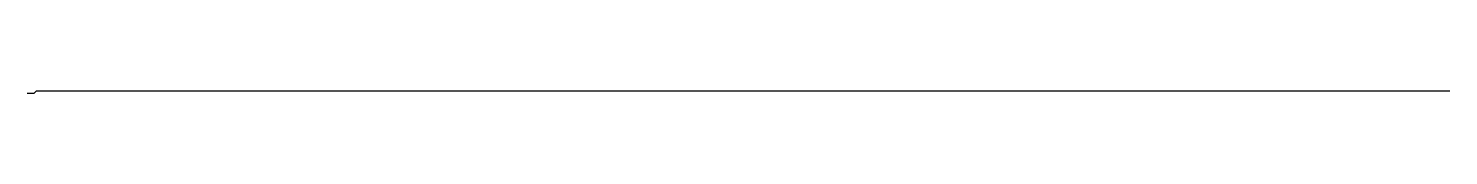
# Model space of a CAD drawing. Extents: x 7 to 316, y 15 to 485.
# Drawn here: x 161.6 to 238.7, y 14.9 to 15 of the extents above; entities that cross this region are included whole.
import ezdxf

# ---------------------------------------------------------------- set-up
doc = ezdxf.new("R2010")
doc.units = 0

msp = doc.modelspace()

# ---------------------------------------------------------------- linework, layer by layer
at = {"layer": 'contour_0'}
for p, q in [((161.5, 14.875), (161.625, 14.875)), ((161.625, 14.875), (161.75, 14.875)), ((161.75, 14.875), (161.875, 14.875)), ((161.875, 14.875), (162, 15)), ((162, 15), (162.125, 15)), ((162.125, 15), (162.25, 15)), ((162.25, 15), (162.375, 15)), ((162.375, 15), (162.5, 15)), ((162.5, 15), (162.625, 15)), ((162.625, 15), (162.75, 15)), ((162.75, 15), (162.875, 15)), ((162.875, 15), (163, 15)), ((163, 15), (163.125, 15)), ((163.125, 15), (163.25, 15)), ((163.25, 15), (163.375, 15)), ((163.375, 15), (163.5, 15)), ((163.5, 15), (163.625, 15)), ((163.625, 15), (163.75, 15)), ((163.75, 15), (163.875, 15)), ((163.875, 15), (164, 15)), ((164, 15), (164.125, 15)), ((164.125, 15), (164.25, 15)), ((164.25, 15), (164.375, 15)), ((164.375, 15), (164.5, 15)), ((164.5, 15), (164.625, 15)), ((164.625, 15), (164.75, 15)), ((164.75, 15), (164.875, 15)), ((164.875, 15), (165, 15)), ((165, 15), (165.125, 15)), ((165.125, 15), (165.25, 15)), ((165.25, 15), (165.375, 15)), ((165.375, 15), (165.5, 15)), ((165.5, 15), (165.625, 15)), ((165.625, 15), (165.75, 15)), ((165.75, 15), (165.875, 15)), ((165.875, 15), (166, 15)), ((166, 15), (166.125, 15)), ((166.125, 15), (166.25, 15)), ((166.25, 15), (166.375, 15)), ((166.375, 15), (166.5, 15)), ((166.5, 15), (166.625, 15)), ((166.625, 15), (166.75, 15)), ((166.75, 15), (166.875, 15)), ((166.875, 15), (167, 15)), ((167, 15), (167.125, 15)), ((167.125, 15), (167.25, 15)), ((167.25, 15), (167.375, 15)), ((167.375, 15), (167.5, 15)), ((167.5, 15), (167.625, 15)), ((167.625, 15), (167.75, 15)), ((167.75, 15), (167.875, 15)), ((167.875, 15), (168, 15)), ((168, 15), (168.125, 15)), ((168.125, 15), (168.25, 15)), ((168.25, 15), (168.375, 15)), ((168.375, 15), (168.5, 15)), ((168.5, 15), (168.625, 15)), ((168.625, 15), (168.75, 15)), ((168.75, 15), (168.875, 15)), ((168.875, 15), (169, 15)), ((169, 15), (169.125, 15)), ((169.125, 15), (169.25, 15)), ((169.25, 15), (169.375, 15)), ((169.375, 15), (169.5, 15)), ((169.5, 15), (169.625, 15)), ((169.625, 15), (169.75, 15)), ((169.75, 15), (169.875, 15)), ((169.875, 15), (170, 15)), ((170, 15), (170.125, 15)), ((170.125, 15), (170.25, 15)), ((170.25, 15), (170.375, 15)), ((170.375, 15), (170.5, 15)), ((170.5, 15), (170.625, 15)), ((170.625, 15), (170.75, 15)), ((170.75, 15), (170.875, 15)), ((170.875, 15), (171, 15)), ((171, 15), (171.125, 15)), ((171.125, 15), (171.25, 15)), ((171.25, 15), (171.375, 15)), ((171.375, 15), (171.5, 15)), ((171.5, 15), (171.625, 15)), ((171.625, 15), (171.75, 15)), ((171.75, 15), (171.875, 15)), ((171.875, 15), (172, 15)), ((172, 15), (172.125, 15)), ((172.125, 15), (172.25, 15)), ((172.25, 15), (172.375, 15)), ((172.375, 15), (172.5, 15)), ((172.5, 15), (172.625, 15)), ((172.625, 15), (172.75, 15)), ((172.75, 15), (172.875, 15)), ((172.875, 15), (173, 15)), ((173, 15), (173.125, 15)), ((173.125, 15), (173.25, 15)), ((173.25, 15), (173.375, 15)), ((173.375, 15), (173.5, 15)), ((173.5, 15), (173.625, 15)), ((173.625, 15), (173.75, 15)), ((173.75, 15), (173.875, 15)), ((173.875, 15), (174, 15)), ((174, 15), (174.125, 15)), ((174.125, 15), (174.25, 15)), ((174.25, 15), (174.375, 15)), ((174.375, 15), (174.5, 15)), ((174.5, 15), (174.625, 15)), ((174.625, 15), (174.75, 15)), ((174.75, 15), (174.875, 15)), ((174.875, 15), (175, 15)), ((175, 15), (175.125, 15)), ((175.125, 15), (175.25, 15)), ((175.25, 15), (175.375, 15)), ((175.375, 15), (175.5, 15)), ((175.5, 15), (175.625, 15)), ((175.625, 15), (175.75, 15)), ((175.75, 15), (175.875, 15)), ((175.875, 15), (176, 15)), ((176, 15), (176.125, 15)), ((176.125, 15), (176.25, 15)), ((176.25, 15), (176.375, 15)), ((176.375, 15), (176.5, 15)), ((176.5, 15), (176.625, 15)), ((176.625, 15), (176.75, 15)), ((176.75, 15), (176.875, 15)), ((176.875, 15), (177, 15)), ((177, 15), (177.125, 15)), ((177.125, 15), (177.25, 15)), ((177.25, 15), (177.375, 15)), ((177.375, 15), (177.5, 15)), ((177.5, 15), (177.625, 15)), ((177.625, 15), (177.75, 15)), ((177.75, 15), (177.875, 15)), ((177.875, 15), (178, 15)), ((178, 15), (178.125, 15)), ((178.125, 15), (178.25, 15)), ((178.25, 15), (178.375, 15)), ((178.375, 15), (178.5, 15)), ((178.5, 15), (178.625, 15)), ((178.625, 15), (178.75, 15)), ((178.75, 15), (178.875, 15)), ((178.875, 15), (179, 15)), ((179, 15), (179.125, 15)), ((179.125, 15), (179.25, 15)), ((179.25, 15), (179.375, 15)), ((179.375, 15), (179.5, 15)), ((179.5, 15), (179.625, 15)), ((179.625, 15), (179.75, 15)), ((179.75, 15), (179.875, 15)), ((179.875, 15), (180, 15)), ((180, 15), (180.125, 15)), ((180.125, 15), (180.25, 15)), ((180.25, 15), (180.375, 15)), ((180.375, 15), (180.5, 15)), ((180.5, 15), (180.625, 15)), ((180.625, 15), (180.75, 15)), ((180.75, 15), (180.875, 15)), ((180.875, 15), (181, 15)), ((181, 15), (181.125, 15)), ((181.125, 15), (181.25, 15)), ((181.25, 15), (181.375, 15)), ((181.375, 15), (181.5, 15)), ((181.5, 15), (181.625, 15)), ((181.625, 15), (181.75, 15)), ((181.75, 15), (181.875, 15)), ((181.875, 15), (182, 15)), ((182, 15), (182.125, 15)), ((182.125, 15), (182.25, 15)), ((182.25, 15), (182.375, 15)), ((182.375, 15), (182.5, 15)), ((182.5, 15), (182.625, 15)), ((182.625, 15), (182.75, 15)), ((182.75, 15), (182.875, 15)), ((182.875, 15), (183, 15)), ((183, 15), (183.125, 15)), ((183.125, 15), (183.25, 15)), ((183.25, 15), (183.375, 15)), ((183.375, 15), (183.5, 15)), ((183.5, 15), (183.625, 15)), ((183.625, 15), (183.75, 15)), ((183.75, 15), (183.875, 15)), ((183.875, 15), (184, 15)), ((184, 15), (184.125, 15)), ((184.125, 15), (184.25, 15)), ((184.25, 15), (184.375, 15)), ((184.375, 15), (184.5, 15)), ((184.5, 15), (184.625, 15)), ((184.625, 15), (184.75, 15)), ((184.75, 15), (184.875, 15)), ((184.875, 15), (185, 15)), ((185, 15), (185.125, 15)), ((185.125, 15), (185.25, 15)), ((185.25, 15), (185.375, 15)), ((185.375, 15), (185.5, 15)), ((185.5, 15), (185.625, 15)), ((185.625, 15), (185.75, 15)), ((185.75, 15), (185.875, 15)), ((185.875, 15), (186, 15)), ((186, 15), (186.125, 15)), ((186.125, 15), (186.25, 15)), ((186.25, 15), (186.375, 15)), ((186.375, 15), (186.5, 15)), ((186.5, 15), (186.625, 15)), ((186.625, 15), (186.75, 15)), ((186.75, 15), (186.875, 15)), ((186.875, 15), (187, 15)), ((187, 15), (187.125, 15)), ((187.125, 15), (187.25, 15)), ((187.25, 15), (187.375, 15)), ((187.375, 15), (187.5, 15)), ((187.5, 15), (187.625, 15)), ((187.625, 15), (187.75, 15)), ((187.75, 15), (187.875, 15)), ((187.875, 15), (188, 15)), ((188, 15), (188.125, 15)), ((188.125, 15), (188.25, 15)), ((188.25, 15), (188.375, 15)), ((188.375, 15), (188.5, 15)), ((188.5, 15), (188.625, 15)), ((188.625, 15), (188.75, 15)), ((188.75, 15), (188.875, 15)), ((188.875, 15), (189, 15)), ((189, 15), (189.125, 15)), ((189.125, 15), (189.25, 15)), ((189.25, 15), (189.375, 15)), ((189.375, 15), (189.5, 15)), ((189.5, 15), (189.625, 15)), ((189.625, 15), (189.75, 15)), ((189.75, 15), (189.875, 15)), ((189.875, 15), (190, 15)), ((190, 15), (190.125, 15)), ((190.125, 15), (190.25, 15)), ((190.25, 15), (190.375, 15)), ((190.375, 15), (190.5, 15)), ((190.5, 15), (190.625, 15)), ((190.625, 15), (190.75, 15)), ((190.75, 15), (190.875, 15)), ((190.875, 15), (191, 15)), ((191, 15), (191.125, 15)), ((191.125, 15), (191.25, 15)), ((191.25, 15), (191.375, 15)), ((191.375, 15), (191.5, 15)), ((191.5, 15), (191.625, 15)), ((191.625, 15), (191.75, 15)), ((191.75, 15), (191.875, 15)), ((191.875, 15), (192, 15)), ((192, 15), (192.125, 15)), ((192.125, 15), (192.25, 15)), ((192.25, 15), (192.375, 15)), ((192.375, 15), (192.5, 15)), ((192.5, 15), (192.625, 15)), ((192.625, 15), (192.75, 15)), ((192.75, 15), (192.875, 15)), ((192.875, 15), (193, 15)), ((193, 15), (193.125, 15)), ((193.125, 15), (193.25, 15)), ((193.25, 15), (193.375, 15)), ((193.375, 15), (193.5, 15)), ((193.5, 15), (193.625, 15)), ((193.625, 15), (193.75, 15)), ((193.75, 15), (193.875, 15)), ((193.875, 15), (194, 15)), ((194, 15), (194.125, 15)), ((194.125, 15), (194.25, 15)), ((194.25, 15), (194.375, 15)), ((194.375, 15), (194.5, 15)), ((194.5, 15), (194.625, 15)), ((194.625, 15), (194.75, 15)), ((194.75, 15), (194.875, 15)), ((194.875, 15), (195, 15)), ((195, 15), (195.125, 15)), ((195.125, 15), (195.25, 15)), ((195.25, 15), (195.375, 15)), ((195.375, 15), (195.5, 15)), ((195.5, 15), (195.625, 15)), ((195.625, 15), (195.75, 15)), ((195.75, 15), (195.875, 15)), ((195.875, 15), (196, 15)), ((196, 15), (196.125, 15)), ((196.125, 15), (196.25, 15)), ((196.25, 15), (196.375, 15)), ((196.375, 15), (196.5, 15)), ((196.5, 15), (196.625, 15)), ((196.625, 15), (196.75, 15)), ((196.75, 15), (196.875, 15)), ((196.875, 15), (197, 15)), ((197, 15), (197.125, 15)), ((197.125, 15), (197.25, 15)), ((197.25, 15), (197.375, 15)), ((197.375, 15), (197.5, 15)), ((197.5, 15), (197.625, 15)), ((197.625, 15), (197.75, 15)), ((197.75, 15), (197.875, 15)), ((197.875, 15), (198, 15)), ((198, 15), (198.125, 15)), ((198.125, 15), (198.25, 15)), ((198.25, 15), (198.375, 15)), ((198.375, 15), (198.5, 15)), ((198.5, 15), (198.625, 15)), ((198.625, 15), (198.75, 15)), ((198.75, 15), (198.875, 15)), ((198.875, 15), (199, 15)), ((199, 15), (199.125, 15)), ((199.125, 15), (199.25, 15)), ((199.25, 15), (199.375, 15)), ((199.375, 15), (199.5, 15)), ((199.5, 15), (199.625, 15)), ((199.625, 15), (199.75, 15)), ((199.75, 15), (199.875, 15)), ((199.875, 15), (200, 15)), ((200, 15), (200.125, 15)), ((200.125, 15), (200.25, 15)), ((200.25, 15), (200.375, 15)), ((200.375, 15), (200.5, 15)), ((200.5, 15), (200.625, 15)), ((200.625, 15), (200.75, 15)), ((200.75, 15), (200.875, 15)), ((200.875, 15), (201, 15)), ((201, 15), (201.125, 15)), ((201.125, 15), (201.25, 15)), ((201.25, 15), (201.375, 15)), ((201.375, 15), (201.5, 15)), ((201.5, 15), (201.625, 15)), ((201.625, 15), (201.75, 15)), ((201.75, 15), (201.875, 15)), ((201.875, 15), (202, 15)), ((202, 15), (202.125, 15)), ((202.125, 15), (202.25, 15)), ((202.25, 15), (202.375, 15)), ((202.375, 15), (202.5, 15)), ((202.5, 15), (202.625, 15)), ((202.625, 15), (202.75, 15)), ((202.75, 15), (202.875, 15)), ((202.875, 15), (203, 15)), ((203, 15), (203.125, 15)), ((203.125, 15), (203.25, 15)), ((203.25, 15), (203.375, 15)), ((203.375, 15), (203.5, 15)), ((203.5, 15), (203.625, 15)), ((203.625, 15), (203.75, 15)), ((203.75, 15), (203.875, 15)), ((203.875, 15), (204, 15)), ((204, 15), (204.125, 15)), ((204.125, 15), (204.25, 15)), ((204.25, 15), (204.375, 15)), ((204.375, 15), (204.5, 15)), ((204.5, 15), (204.625, 15)), ((204.625, 15), (204.75, 15)), ((204.75, 15), (204.875, 15)), ((204.875, 15), (205, 15)), ((205, 15), (205.125, 15)), ((205.125, 15), (205.25, 15)), ((205.25, 15), (205.375, 15)), ((205.375, 15), (205.5, 15)), ((205.5, 15), (205.625, 15)), ((205.625, 15), (205.75, 15)), ((205.75, 15), (205.875, 15)), ((205.875, 15), (206, 15)), ((206, 15), (206.125, 15)), ((206.125, 15), (206.25, 15)), ((206.25, 15), (206.375, 15)), ((206.375, 15), (206.5, 15)), ((206.5, 15), (206.625, 15)), ((206.625, 15), (206.75, 15)), ((206.75, 15), (206.875, 15)), ((206.875, 15), (207, 15)), ((207, 15), (207.125, 15)), ((207.125, 15), (207.25, 15)), ((207.25, 15), (207.375, 15)), ((207.375, 15), (207.5, 15)), ((207.5, 15), (207.625, 15)), ((207.625, 15), (207.75, 15)), ((207.75, 15), (207.875, 15)), ((207.875, 15), (208, 15)), ((208, 15), (208.125, 15)), ((208.125, 15), (208.25, 15)), ((208.25, 15), (208.375, 15)), ((208.375, 15), (208.5, 15)), ((208.5, 15), (208.625, 15)), ((208.625, 15), (208.75, 15)), ((208.75, 15), (208.875, 15)), ((208.875, 15), (209, 15)), ((209, 15), (209.125, 15)), ((209.125, 15), (209.25, 15)), ((209.25, 15), (209.375, 15)), ((209.375, 15), (209.5, 15)), ((209.5, 15), (209.625, 15)), ((209.625, 15), (209.75, 15)), ((209.75, 15), (209.875, 15)), ((209.875, 15), (210, 15)), ((210, 15), (210.125, 15)), ((210.125, 15), (210.25, 15)), ((210.25, 15), (210.375, 15)), ((210.375, 15), (210.5, 15)), ((210.5, 15), (210.625, 15)), ((210.625, 15), (210.75, 15)), ((210.75, 15), (210.875, 15)), ((210.875, 15), (211, 15)), ((211, 15), (211.125, 15)), ((211.125, 15), (211.25, 15)), ((211.25, 15), (211.375, 15)), ((211.375, 15), (211.5, 15)), ((211.5, 15), (211.625, 15)), ((211.625, 15), (211.75, 15)), ((211.75, 15), (211.875, 15)), ((211.875, 15), (212, 15)), ((212, 15), (212.125, 15)), ((212.125, 15), (212.25, 15)), ((212.25, 15), (212.375, 15)), ((212.375, 15), (212.5, 15)), ((212.5, 15), (212.625, 15)), ((212.625, 15), (212.75, 15)), ((212.75, 15), (212.875, 15)), ((212.875, 15), (213, 15)), ((213, 15), (213.125, 15)), ((213.125, 15), (213.25, 15)), ((213.25, 15), (213.375, 15)), ((213.375, 15), (213.5, 15)), ((213.5, 15), (213.625, 15)), ((213.625, 15), (213.75, 15)), ((213.75, 15), (213.875, 15)), ((213.875, 15), (214, 15)), ((214, 15), (214.125, 15)), ((214.125, 15), (214.25, 15)), ((214.25, 15), (214.375, 15)), ((214.375, 15), (214.5, 15)), ((214.5, 15), (214.625, 15)), ((214.625, 15), (214.75, 15)), ((214.75, 15), (214.875, 15)), ((214.875, 15), (215, 15)), ((215, 15), (215.125, 15)), ((215.125, 15), (215.25, 15)), ((215.25, 15), (215.375, 15)), ((215.375, 15), (215.5, 15)), ((215.5, 15), (215.625, 15)), ((215.625, 15), (215.75, 15)), ((215.75, 15), (215.875, 15)), ((215.875, 15), (216, 15)), ((216, 15), (216.125, 15)), ((216.125, 15), (216.25, 15)), ((216.25, 15), (216.375, 15)), ((216.375, 15), (216.5, 15)), ((216.5, 15), (216.625, 15)), ((216.625, 15), (216.75, 15)), ((216.75, 15), (216.875, 15)), ((216.875, 15), (217, 15)), ((217, 15), (217.125, 15)), ((217.125, 15), (217.25, 15)), ((217.25, 15), (217.375, 15)), ((217.375, 15), (217.5, 15)), ((217.5, 15), (217.625, 15)), ((217.625, 15), (217.75, 15)), ((217.75, 15), (217.875, 15)), ((217.875, 15), (218, 15)), ((218, 15), (218.125, 15)), ((218.125, 15), (218.25, 15)), ((218.25, 15), (218.375, 15)), ((218.375, 15), (218.5, 15)), ((218.5, 15), (218.625, 15)), ((218.625, 15), (218.75, 15)), ((218.75, 15), (218.875, 15)), ((218.875, 15), (219, 15)), ((219, 15), (219.125, 15)), ((219.125, 15), (219.25, 15)), ((219.25, 15), (219.375, 15)), ((219.375, 15), (219.5, 15)), ((219.5, 15), (219.625, 15)), ((219.625, 15), (219.75, 15)), ((219.75, 15), (219.875, 15)), ((219.875, 15), (220, 15)), ((220, 15), (220.125, 15)), ((220.125, 15), (220.25, 15)), ((220.25, 15), (220.375, 15)), ((220.375, 15), (220.5, 15)), ((220.5, 15), (220.625, 15)), ((220.625, 15), (220.75, 15)), ((220.75, 15), (220.875, 15)), ((220.875, 15), (221, 15)), ((221, 15), (221.125, 15)), ((221.125, 15), (221.25, 15)), ((221.25, 15), (221.375, 15)), ((221.375, 15), (221.5, 15)), ((221.5, 15), (221.625, 15)), ((221.625, 15), (221.75, 15)), ((221.75, 15), (221.875, 15)), ((221.875, 15), (222, 15)), ((222, 15), (222.125, 15)), ((222.125, 15), (222.25, 15)), ((222.25, 15), (222.375, 15)), ((222.375, 15), (222.5, 15)), ((222.5, 15), (222.625, 15)), ((222.625, 15), (222.75, 15)), ((222.75, 15), (222.875, 15)), ((222.875, 15), (223, 15)), ((223, 15), (223.125, 15)), ((223.125, 15), (223.25, 15)), ((223.25, 15), (223.375, 15)), ((223.375, 15), (223.5, 15)), ((223.5, 15), (223.625, 15)), ((223.625, 15), (223.75, 15)), ((223.75, 15), (223.875, 15)), ((223.875, 15), (224, 15)), ((224, 15), (224.125, 15)), ((224.125, 15), (224.25, 15)), ((224.25, 15), (224.375, 15)), ((224.375, 15), (224.5, 15)), ((224.5, 15), (224.625, 15)), ((224.625, 15), (224.75, 15)), ((224.75, 15), (224.875, 15)), ((224.875, 15), (225, 15)), ((225, 15), (225.125, 15)), ((225.125, 15), (225.25, 15)), ((225.25, 15), (225.375, 15)), ((225.375, 15), (225.5, 15)), ((225.5, 15), (225.625, 15)), ((225.625, 15), (225.75, 15)), ((225.75, 15), (225.875, 15)), ((225.875, 15), (226, 15)), ((226, 15), (226.125, 15)), ((226.125, 15), (226.25, 15)), ((226.25, 15), (226.375, 15)), ((226.375, 15), (226.5, 15)), ((226.5, 15), (226.625, 15)), ((226.625, 15), (226.75, 15)), ((226.75, 15), (226.875, 15)), ((226.875, 15), (227, 15)), ((227, 15), (227.125, 15)), ((227.125, 15), (227.25, 15)), ((227.25, 15), (227.375, 15)), ((227.375, 15), (227.5, 15)), ((227.5, 15), (227.625, 15)), ((227.625, 15), (227.75, 15)), ((227.75, 15), (227.875, 15)), ((227.875, 15), (228, 15)), ((228, 15), (228.125, 15)), ((228.125, 15), (228.25, 15)), ((228.25, 15), (228.375, 15)), ((228.375, 15), (228.5, 15)), ((228.5, 15), (228.625, 15)), ((228.625, 15), (228.75, 15)), ((228.75, 15), (228.875, 15)), ((228.875, 15), (229, 15)), ((229, 15), (229.125, 15)), ((229.125, 15), (229.25, 15)), ((229.25, 15), (229.375, 15)), ((229.375, 15), (229.5, 15)), ((229.5, 15), (229.625, 15)), ((229.625, 15), (229.75, 15)), ((229.75, 15), (229.875, 15)), ((229.875, 15), (230, 15)), ((230, 15), (230.125, 15)), ((230.125, 15), (230.25, 15)), ((230.25, 15), (230.375, 15)), ((230.375, 15), (230.5, 15)), ((230.5, 15), (230.625, 15)), ((230.625, 15), (230.75, 15)), ((230.75, 15), (230.875, 15)), ((230.875, 15), (231, 15)), ((231, 15), (231.125, 15)), ((231.125, 15), (231.25, 15)), ((231.25, 15), (231.375, 15)), ((231.375, 15), (231.5, 15)), ((231.5, 15), (231.625, 15)), ((231.625, 15), (231.75, 15)), ((231.75, 15), (231.875, 15)), ((231.875, 15), (232, 15)), ((232, 15), (232.125, 15)), ((232.125, 15), (232.25, 15)), ((232.25, 15), (232.375, 15)), ((232.375, 15), (232.5, 15)), ((232.5, 15), (232.625, 15)), ((232.625, 15), (232.75, 15)), ((232.75, 15), (232.875, 15)), ((232.875, 15), (233, 15)), ((233, 15), (233.125, 15)), ((233.125, 15), (233.25, 15)), ((233.25, 15), (233.375, 15)), ((233.375, 15), (233.5, 15)), ((233.5, 15), (233.625, 15)), ((233.625, 15), (233.75, 15)), ((233.75, 15), (233.875, 15)), ((233.875, 15), (234, 15)), ((234, 15), (234.125, 15)), ((234.125, 15), (234.25, 15)), ((234.25, 15), (234.375, 15)), ((234.375, 15), (234.5, 15)), ((234.5, 15), (234.625, 15)), ((234.625, 15), (234.75, 15)), ((234.75, 15), (234.875, 15)), ((234.875, 15), (235, 15)), ((235, 15), (235.125, 15)), ((235.125, 15), (235.25, 15)), ((235.25, 15), (235.375, 15)), ((235.375, 15), (235.5, 15)), ((235.5, 15), (235.625, 15)), ((235.625, 15), (235.75, 15)), ((235.75, 15), (235.875, 15)), ((235.875, 15), (236, 15)), ((236, 15), (236.125, 15)), ((236.125, 15), (236.25, 15)), ((236.25, 15), (236.375, 15)), ((236.375, 15), (236.5, 15)), ((236.5, 15), (236.625, 15)), ((236.625, 15), (236.75, 15)), ((236.75, 15), (236.875, 15)), ((236.875, 15), (237, 15)), ((237, 15), (237.125, 15)), ((237.125, 15), (237.25, 15)), ((237.25, 15), (237.375, 15)), ((237.375, 15), (237.5, 15)), ((237.5, 15), (237.625, 15)), ((237.625, 15), (237.75, 15)), ((237.75, 15), (237.875, 15)), ((237.875, 15), (238, 15)), ((238, 15), (238.125, 15)), ((238.125, 15), (238.25, 15)), ((238.25, 15), (238.375, 15)), ((238.375, 15), (238.5, 15)), ((238.5, 15), (238.625, 15)), ((238.625, 15), (238.75, 15))]:
    msp.add_line(p, q, dxfattribs=at)

doc.saveas('drawing.dxf')
